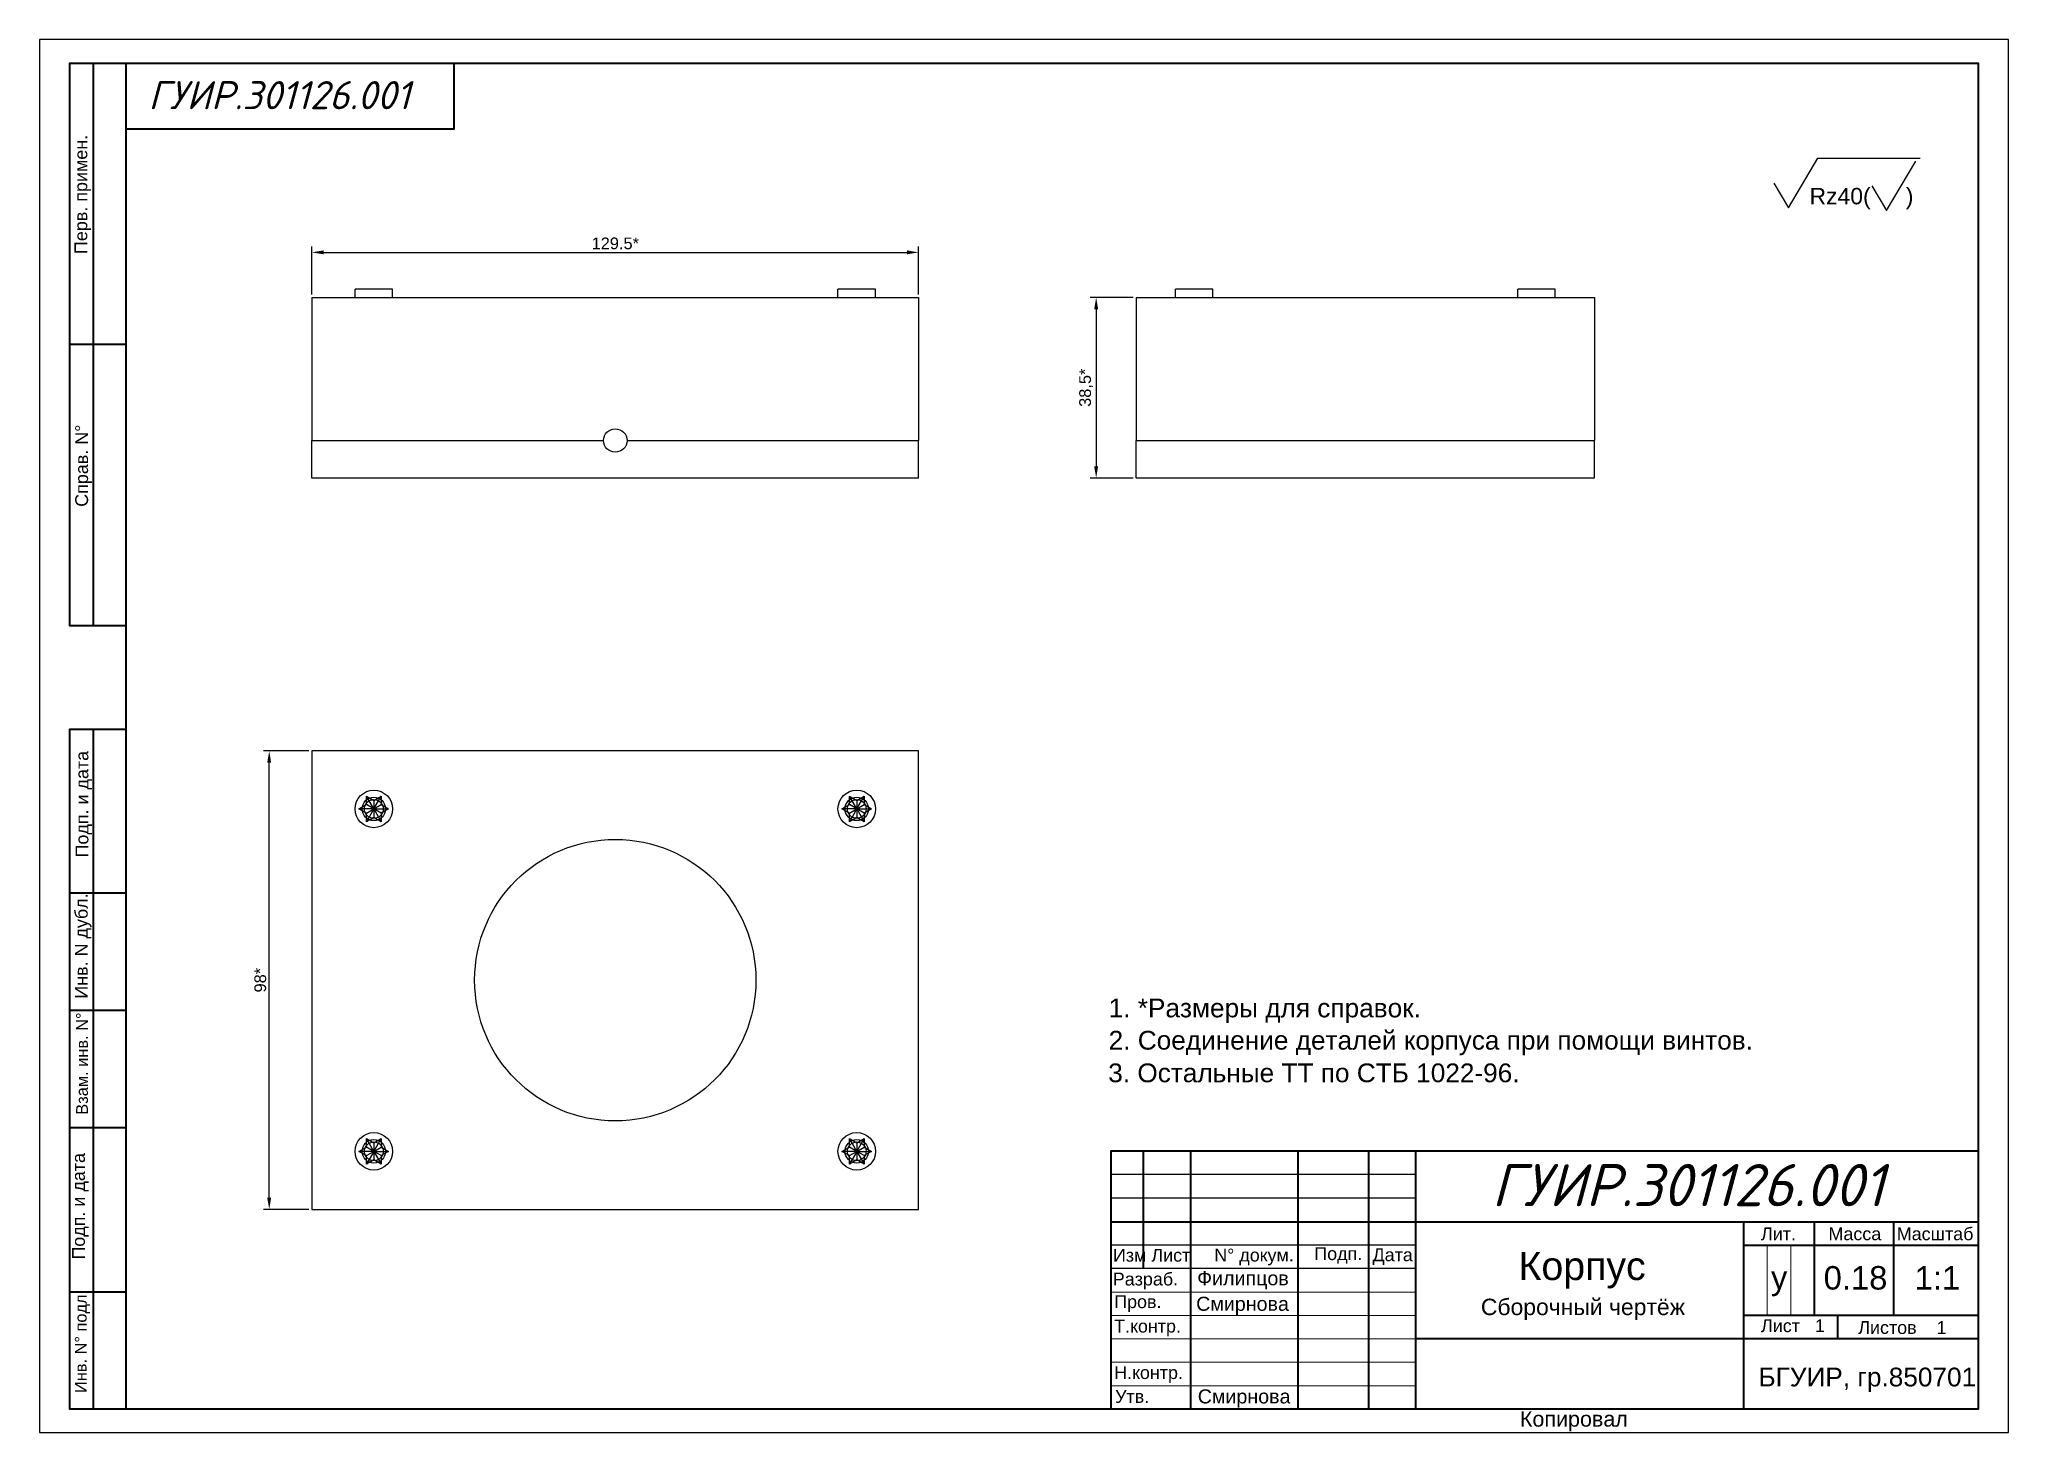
# Paper-space layout 'Layout2' of a CAD drawing. Header units: millimetres. Extents: x 0 to 420, y 0 to 297.
import ezdxf

# ---------------------------------------------------------------- set-up
doc = ezdxf.new("R2010")
doc.units = ezdxf.units.MM
for name, color, linetype in [('PDF_0', 7, 'Continuous'), ('PDF_Text', 7, 'Continuous'), ('PDF_Основная', 7, 'Continuous'), ('PDF_тонкая', 7, 'Continuous')]:
    doc.layers.add(name, color=color, linetype=linetype)
doc.styles.add('PDF Arial', font='arial.ttf')
doc.styles.add('PDF ISOCPEUR Italic', font='isocpeui.ttf')
doc.styles.get("Standard").update_dxf_attribs({"font": 'arial.ttf'})
doc.dimstyles.new('ISO-25', dxfattribs={"dimtxt": 2.5, "dimasz": 2.5, "dimexe": 1.25, "dimexo": 0.625, "dimtad": 1, "dimtxsty": 'Standard', "dimcen": 2.5, "dimadec": 0, "dimazin": 0, "dimtfac": 1, "dimtmove": 0, "dimatfit": 3, "dimfxl": 1, "dimarcsym": 0})

# ---------------------------------------------------------------- blocks, each defined once
blk = doc.blocks.new('*D209')
at = {"color": 0, "lineweight": -2, "transparency": 16777216}
for p, q in [((57.5, 145.33), (47.77, 145.33)), ((49.02, 50.07), (49.02, 142.83)), ((57.5, 47.57), (47.77, 47.57))]:
    blk.add_line(p, q, dxfattribs=at)
at = {"color": 0, "transparency": 16777216}
for points in [[(48.6, 142.83), (49.43, 142.83), (49.02, 145.33)], [(48.6, 50.07), (49.43, 50.07), (49.02, 47.57)]]:
    blk.add_solid(points, dxfattribs=at)
at = {"layer": 'Defpoints', "color": 0, "transparency": 16777216}
for p in [(49.02, 145.33), (58.13, 145.33), (58.13, 47.57)]:
    blk.add_point(p, dxfattribs=at)
at = {"color": 0, "transparency": 16777216, "insert": (47.12, 96.45), "char_height": 2.5, "attachment_point": 5, "rotation": 90}
blk.add_mtext('98*', dxfattribs=at)
blk = doc.blocks.new('*D210')
at = {"color": 0, "lineweight": -2, "transparency": 16777216}
for p, q in [((58.13, 242.62), (58.13, 252.85)), ((187.53, 242.62), (187.53, 252.85)), ((60.63, 251.6), (185.03, 251.6))]:
    blk.add_line(p, q, dxfattribs=at)
at = {"color": 0, "transparency": 16777216}
for points in [[(60.63, 252.02), (60.63, 251.18), (58.13, 251.6)], [(185.03, 252.02), (185.03, 251.18), (187.53, 251.6)]]:
    blk.add_solid(points, dxfattribs=at)
at = {"layer": 'Defpoints', "color": 0, "transparency": 16777216}
for p in [(187.53, 251.6), (58.13, 241.99), (187.53, 241.99)]:
    blk.add_point(p, dxfattribs=at)
at = {"color": 0, "transparency": 16777216, "insert": (122.83, 253.5), "char_height": 2.5, "attachment_point": 5}
blk.add_mtext('129.5*', dxfattribs=at)
blk = doc.blocks.new('*D211')
at = {"color": 0, "lineweight": -2, "transparency": 16777216}
for p, q in [((233.29, 241.99), (224.14, 241.99)), ((225.39, 239.49), (225.39, 205.99)), ((233.29, 203.49), (224.14, 203.49))]:
    blk.add_line(p, q, dxfattribs=at)
at = {"color": 0, "transparency": 16777216}
for points in [[(224.97, 239.49), (225.81, 239.49), (225.39, 241.99)], [(224.97, 205.99), (225.81, 205.99), (225.39, 203.49)]]:
    blk.add_solid(points, dxfattribs=at)
at = {"layer": 'Defpoints', "color": 0, "transparency": 16777216}
for p in [(233.91, 241.99), (225.39, 203.49), (233.91, 203.49)]:
    blk.add_point(p, dxfattribs=at)
at = {"color": 0, "transparency": 16777216, "insert": (223.26, 222.74), "char_height": 2.5, "attachment_point": 5, "rotation": 90}
blk.add_mtext('38,5*', dxfattribs=at)

psp = doc.layouts.new('Layout2')

# ---------------------------------------------------------------- linework, layer by layer
at = {"linetype": 'Continuous', "extrusion": (0, 1, 3.67394e-16)}
for p, q in [((75.329, 243.743), (67.329, 243.743)), ((67.329, 241.993), (67.329, 243.743)), ((75.329, 241.993), (75.329, 243.743)), ((178.329, 243.743), (170.329, 243.743)), ((170.329, 241.993), (170.329, 243.743)), ((178.329, 241.993), (178.329, 243.743)), ((58.126, 241.993), (58.126, 211.493)), ((58.126, 241.993), (187.532, 241.993)), ((187.532, 241.993), (187.532, 211.493)), ((58.126, 211.493), (120.329, 211.493)), ((58.126, 203.493), (58.126, 211.493)), ((125.329, 211.493), (187.532, 211.493)), ((187.532, 203.493), (187.532, 211.493)), ((187.532, 203.493), (58.126, 203.493))]:
    psp.add_line(p, q, dxfattribs=at)
at = {"linetype": 'Continuous', "extrusion": (0, 1, 0)}
for p, q in [((250.294, 243.743), (242.294, 243.743)), ((242.294, 241.993), (242.294, 243.743)), ((250.294, 241.993), (250.294, 243.743)), ((323.294, 243.743), (315.294, 243.743)), ((315.294, 241.993), (315.294, 243.743)), ((323.294, 241.993), (323.294, 243.743)), ((233.912, 241.993), (331.675, 241.993)), ((233.912, 241.993), (233.912, 211.493)), ((331.675, 241.993), (331.675, 211.493)), ((233.912, 211.493), (331.675, 211.493)), ((233.912, 203.493), (233.912, 211.493)), ((331.675, 203.493), (331.675, 211.493)), ((331.675, 203.493), (233.912, 203.493))]:
    psp.add_line(p, q, dxfattribs=at)
at = {"linetype": 'Continuous'}
for p, q in [((187.532, 145.334), (58.126, 145.334)), ((58.126, 145.334), (58.126, 47.571)), ((187.532, 47.571), (187.532, 145.334)), ((69.747, 133.866), (69.747, 135.692)), ((69.747, 135.692), (71.329, 134.779)), ((71.329, 132.953), (69.747, 135.692)), ((71.329, 134.779), (72.911, 135.692)), ((71.329, 132.953), (72.911, 135.692)), ((71.329, 134.779), (71.329, 132.953)), ((72.911, 135.692), (72.911, 133.866)), ((172.747, 133.866), (172.747, 135.692)), ((172.747, 135.692), (174.329, 134.779)), ((174.329, 132.953), (172.747, 135.692)), ((174.329, 134.779), (175.911, 135.692)), ((174.329, 132.953), (175.911, 135.692)), ((174.329, 134.779), (174.329, 132.953)), ((175.911, 135.692), (175.911, 133.866)), ((68.165, 132.953), (69.747, 133.866)), ((69.747, 132.039), (68.165, 132.953)), ((71.329, 132.953), (68.165, 132.953)), ((71.329, 132.953), (69.747, 133.866)), ((69.747, 132.039), (71.329, 132.953)), ((71.329, 132.953), (69.747, 130.213)), ((69.747, 130.213), (69.747, 132.039)), ((71.329, 131.126), (69.747, 130.213)), ((71.329, 132.953), (72.911, 133.866)), ((71.329, 132.953), (71.329, 131.126)), ((71.329, 132.953), (72.911, 130.213)), ((72.911, 132.039), (71.329, 132.953)), ((71.329, 132.953), (74.493, 132.953)), ((72.911, 130.213), (71.329, 131.126)), ((72.911, 133.866), (74.493, 132.953)), ((74.493, 132.953), (72.911, 132.039)), ((72.911, 132.039), (72.911, 130.213)), ((171.165, 132.953), (172.747, 133.866)), ((172.747, 132.039), (171.165, 132.953)), ((174.329, 132.953), (171.165, 132.953)), ((174.329, 132.953), (172.747, 133.866)), ((172.747, 132.039), (174.329, 132.953)), ((174.329, 132.953), (172.747, 130.213)), ((172.747, 130.213), (172.747, 132.039)), ((174.329, 131.126), (172.747, 130.213)), ((174.329, 132.953), (175.911, 133.866)), ((174.329, 132.953), (174.329, 131.126)), ((174.329, 132.953), (175.911, 130.213)), ((175.911, 132.039), (174.329, 132.953)), ((174.329, 132.953), (177.493, 132.953)), ((175.911, 130.213), (174.329, 131.126)), ((175.911, 133.866), (177.493, 132.953)), ((177.493, 132.953), (175.911, 132.039)), ((175.911, 132.039), (175.911, 130.213)), ((68.165, 59.953), (69.747, 60.866)), ((69.747, 59.039), (68.165, 59.953)), ((71.329, 59.953), (68.165, 59.953)), ((69.747, 60.866), (69.747, 62.692)), ((69.747, 62.692), (71.329, 61.779)), ((71.329, 59.953), (69.747, 62.692)), ((71.329, 59.953), (69.747, 60.866)), ((69.747, 59.039), (71.329, 59.953)), ((71.329, 59.953), (69.747, 57.213)), ((69.747, 57.213), (69.747, 59.039)), ((71.329, 61.779), (72.911, 62.692)), ((71.329, 59.953), (72.911, 62.692)), ((71.329, 61.779), (71.329, 59.953)), ((71.329, 59.953), (72.911, 60.866)), ((71.329, 59.953), (71.329, 58.126)), ((71.329, 59.953), (72.911, 57.213)), ((72.911, 59.039), (71.329, 59.953)), ((71.329, 59.953), (74.493, 59.953)), ((72.911, 62.692), (72.911, 60.866)), ((72.911, 60.866), (74.493, 59.953)), ((74.493, 59.953), (72.911, 59.039)), ((72.911, 59.039), (72.911, 57.213)), ((171.165, 59.953), (172.747, 60.866)), ((172.747, 59.039), (171.165, 59.953)), ((174.329, 59.953), (171.165, 59.953)), ((172.747, 60.866), (172.747, 62.692)), ((172.747, 62.692), (174.329, 61.779)), ((174.329, 59.953), (172.747, 62.692)), ((174.329, 59.953), (172.747, 60.866)), ((172.747, 59.039), (174.329, 59.953)), ((174.329, 59.953), (172.747, 57.213)), ((172.747, 57.213), (172.747, 59.039)), ((174.329, 61.779), (175.911, 62.692)), ((174.329, 59.953), (175.911, 62.692)), ((174.329, 61.779), (174.329, 59.953)), ((174.329, 59.953), (175.911, 60.866)), ((174.329, 59.953), (174.329, 58.126)), ((174.329, 59.953), (175.911, 57.213)), ((175.911, 59.039), (174.329, 59.953)), ((174.329, 59.953), (177.493, 59.953)), ((175.911, 62.692), (175.911, 60.866)), ((175.911, 60.866), (177.493, 59.953)), ((177.493, 59.953), (175.911, 59.039)), ((175.911, 59.039), (175.911, 57.213)), ((71.329, 58.126), (69.747, 57.213)), ((72.911, 57.213), (71.329, 58.126)), ((174.329, 58.126), (172.747, 57.213)), ((175.911, 57.213), (174.329, 58.126)), ((58.126, 47.571), (187.532, 47.571))]:
    psp.add_line(p, q, dxfattribs=at)
psp.add_lwpolyline([(0, 0), (420, 0), (420, 297), (0, 297)], close=True)
for centre, radius in [((71.329, 132.953), 4), ((71.329, 132.953), 2.5), ((71.329, 132.953), 2), ((174.329, 132.953), 4), ((174.329, 132.953), 2.5), ((174.329, 132.953), 2), ((122.829, 96.453), 30), ((71.329, 59.953), 4), ((174.329, 59.953), 4), ((71.329, 59.953), 2.5), ((71.329, 59.953), 2), ((174.329, 59.953), 2.5), ((174.329, 59.953), 2)]:
    psp.add_circle(centre, radius, dxfattribs=at)
at = {"linetype": 'Continuous', "extrusion": (0, 0, -1)}
for start, end in [(0, 180), (180, 0)]:
    psp.add_arc((-122.829, 211.493), 2.5, start, end, dxfattribs=at)
at = {"layer": 'PDF_0', "lineweight": 25}
for points in [[(369.913, 266.359), (373.046, 261.067), (379.312, 271.651), (401.156, 271.651)], [(390.826, 265.766), (393.959, 260.517), (400.182, 271.058)], [(293.499, 54.991), (228.517, 54.991)], [(293.499, 49.954), (228.517, 49.954)], [(293.499, 39.963), (228.517, 39.963)], [(293.499, 34.968), (228.517, 34.968)], [(363.476, 4.995), (363.476, 4.995)]]:
    psp.add_lwpolyline(points, dxfattribs=at)
at = {"layer": 'PDF_Основная', "lineweight": 40}
for points in [[(18.5, 171.959), (6.519, 171.959), (6.519, 291.933), (413.472, 291.933), (413.472, 4.995), (6.519, 4.995), (6.519, 149.946), (18.5, 149.946)], [(11.515, 171.959), (11.515, 291.933)], [(18.5, 4.995), (18.5, 44.958), (18.5, 291.933)], [(18.5, 277.962), (88.477, 277.962), (88.477, 291.933)], [(18.5, 231.946), (6.519, 231.946)], [(11.515, 4.995), (11.515, 149.946)], [(18.5, 114.978), (6.519, 114.978)], [(18.5, 89.959), (6.519, 89.959)], [(18.5, 64.982), (6.519, 64.982)], [(413.472, 59.987), (228.517, 59.987), (228.517, 4.995)], [(235.502, 34.968), (235.502, 59.987)], [(245.493, 59.987), (245.493, 4.995)], [(268.48, 4.995), (268.48, 59.987)], [(283.508, 59.987), (283.508, 4.995)], [(293.499, 59.987), (293.499, 4.995)], [(228.517, 44.958), (413.472, 44.958)], [(363.476, 44.958), (363.476, 4.995)], [(378.505, 44.958), (378.505, 24.977)], [(395.48, 44.958), (395.48, 24.977)], [(363.476, 39.963), (413.472, 39.963)], [(18.5, 29.972), (6.519, 29.972)], [(413.472, 24.977), (363.476, 24.977)], [(383.5, 24.977), (383.5, 19.981)], [(413.472, 19.981), (293.499, 19.981)]]:
    psp.add_lwpolyline(points, dxfattribs=at)
at = {"layer": 'PDF_тонкая', "lineweight": 20}
for points in [[(368.472, 39.751), (368.472, 24.977)], [(373.552, 39.751), (373.552, 24.977)], [(228.517, 29.972), (293.499, 29.972)], [(293.499, 24.977), (228.517, 24.977)], [(293.499, 19.981), (228.517, 19.981)], [(228.517, 14.986), (293.499, 14.986)], [(228.517, 9.991), (293.499, 9.991)]]:
    psp.add_lwpolyline(points, dxfattribs=at)

# ---------------------------------------------------------------- texts
at = {"layer": 'PDF_Text', "attachment_point": 7}
for s, insert, char_height, style in [('ГУИР.301126.001', (23.243, 282.116), 5.99955, 'PDF ISOCPEUR Italic'), ('Rz40(', (377.534, 260.791), 3.4997, 'PDF Arial'), (')', (398.075, 260.791), 3.5, 'PDF Arial'), ('1. *Размеры для справок.', (228.051, 87.316), 3.9997, 'PDF Arial'), ('2. Соединение деталей корпуса при помощи винтов.', (228.051, 80.438), 3.9997, 'PDF Arial'), ('3. Остальные ТТ по СТБ 1022-96.', (227.966, 74.63), 3.9997, 'PDF Arial'), ('ГУИР.301126.001', (309.713, 48.26), 8.99934, 'PDF ISOCPEUR Italic'), ('Лит.', (367.189, 40.972), 2.7353, 'PDF Arial'), ('Масса', (381.582, 40.972), 2.7353, 'PDF Arial'), ('Масштаб', (396.145, 40.972), 2.7353, 'PDF Arial'), ('Изм Лист', (228.978, 36.4), 2.7353, 'PDF Arial'), ('N° докум.', (250.571, 35.653), 2.7353, 'PDF Arial'), ('Подп.', (271.913, 35.991), 2.7353, 'PDF Arial'), ('Дата', (284.336, 35.746), 2.7353, 'PDF Arial'), ('Корпус', (315.474, 30.714), 5.9996, 'PDF Arial'), ('Разраб.', (228.94, 30.537), 2.7353, 'PDF Arial'), ('Филипцов', (246.932, 30.542), 2.9998, 'PDF Arial'), ('у', (369.318, 29.057), 5, 'PDF Arial'), ('0.18   1:1', (380.55, 30.423), 4.9996, 'PDF Arial'), ('Пров.', (229.236, 25.711), 2.7353, 'PDF Arial'), ('Смирнова', (246.72, 25.054), 2.9998, 'PDF Arial'), ('Сборочный чертёж', (307.438, 23.989), 3.5, 'PDF Arial'), ('Т.контр.', (229.236, 20.504), 2.7353, 'PDF Arial'), ('Лист   1', (367.189, 21.372), 2.7353, 'PDF Arial'), ('Листов    1', (387.932, 20.992), 2.73533, 'PDF Arial'), ('Н.контр.', (229.236, 10.598), 2.7353, 'PDF Arial'), ('БГУИР, гр.850701', (366.651, 8.64), 3.9997, 'PDF Arial'), ('Утв.', (229.433, 6.295), 2.7353, 'PDF Arial'), ('Смирнова', (247.059, 5.311), 2.9998, 'PDF Arial'), ('Копировал', (315.766, 0.28), 3.2824, 'PDF Arial')]:
    psp.add_mtext(s, dxfattribs=dict(at, insert=insert, char_height=char_height, style=style))
at = {"layer": 'PDF_Text', "attachment_point": 7, "rotation": 90, "style": 'PDF Arial'}
for s, insert, char_height in [('Перв. примен.', (11.035, 251.25), 2.73533), ('Справ. N°', (11.204, 197.359), 2.7353), ('Подп. и дата', (11.239, 122.602), 2.73533), ('Инв. N дубл.', (11.125, 92.497), 2.73533), ('Взам. инв. N°', (10.378, 67.763), 2.5), ('Подп. и дата', (10.492, 36.877), 2.73533), ('Инв. N° подл.', (10.788, 8.429), 2.5)]:
    psp.add_mtext(s, dxfattribs=dict(at, insert=insert, char_height=char_height))

# ---------------------------------------------------------------- dimensions: what is measured, and where the dimension line sits
at = {"color": 0}
dim = psp.add_linear_dim(base=(187.532, 251.601), p1=(58.126, 241.993), p2=(187.532, 241.993), text='129.5*', dimstyle='ISO-25', dxfattribs=at)
dim.commit()
dim.dimension.update_dxf_attribs({"geometry": '*D210', "text_midpoint": (122.829, 253.502)})
for base, p1, p2, text, picture, middle in [((225.389, 203.493), (233.912, 241.993), (233.912, 203.493), '<>*', '*D211', (223.261, 222.743)), ((49.017, 145.334), (58.126, 47.571), (58.126, 145.334), '98*', '*D209', (47.116, 96.453))]:
    dim = psp.add_linear_dim(base=base, p1=p1, p2=p2, angle=90, text=text, dimstyle='ISO-25', dxfattribs=at)
    dim.commit()
    dim.dimension.update_dxf_attribs({"geometry": picture, "text_midpoint": middle})

doc.saveas('drawing.dxf')
